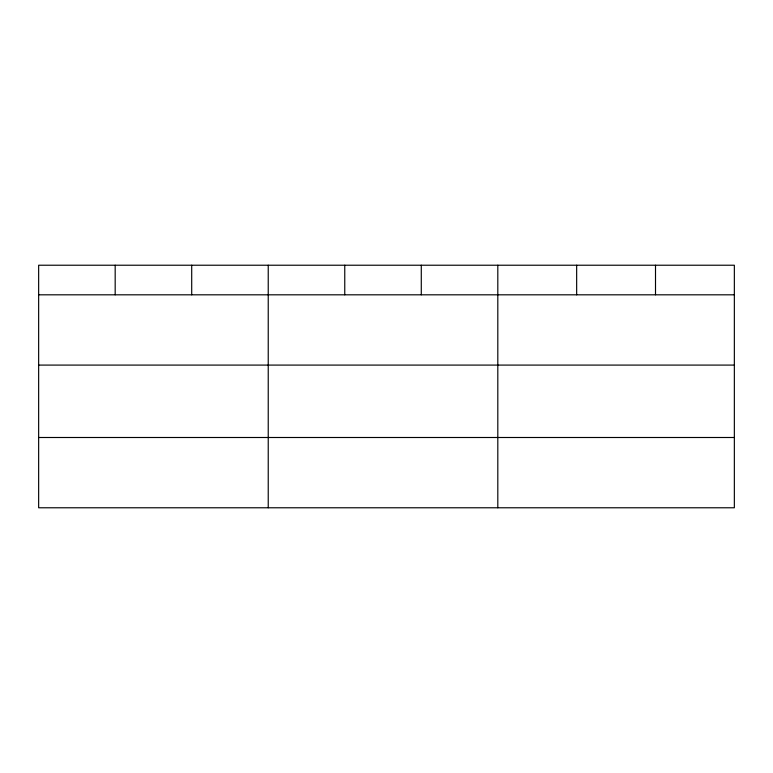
<?xml version="1.0" encoding="UTF-8"?>
<svg xmlns="http://www.w3.org/2000/svg" width="773" height="773" viewBox="0 0 773 773"><rect width="100%" height="100%" fill="white"/><g stroke="black" fill="none" stroke-linecap="round" stroke-linejoin="round"><path stroke-width="1.16" d="M734.35 365.088L734.35 265.226L38.65 265.226L38.65 507.774L734.35 507.774L734.35 365.088L38.65 365.088M38.65 294.813L734.35 294.813M38.65 437.499L734.35 437.499M655.504 265.226L655.504 294.813M576.658 265.226L576.658 294.813M497.812 265.226L497.812 507.774M421.285 265.226L421.285 294.813M344.758 265.226L344.758 294.813M268.231 265.226L268.231 507.774M191.704 265.226L191.704 294.813M115.177 265.226L115.177 294.813"/></g></svg>
